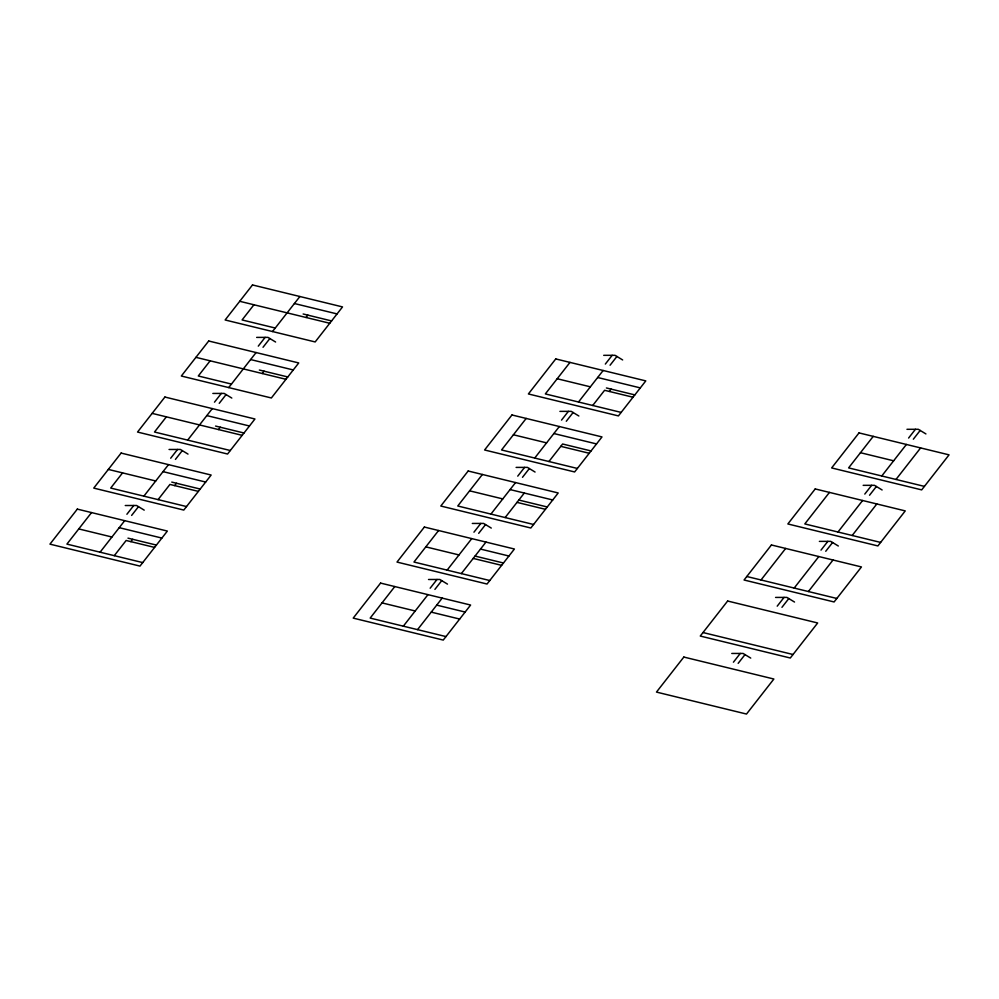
<?xml version="1.0" encoding="UTF-8"?>
<svg xmlns="http://www.w3.org/2000/svg" width="999" height="999" viewBox="0 0 999 999"><rect width="100%" height="100%" fill="white"/><g stroke="black" fill="none" stroke-linecap="round" stroke-linejoin="round"><path stroke-width="1.5" d="M91.533 512.587L66.908 544.105L142.72 562.599M122.552 472.889L110.702 488.061L186.513 506.555M166.358 416.845L154.495 432.018L230.307 450.512M210.152 360.801L198.289 375.986L231.456 384.078M253.946 304.77L242.083 319.942L275.249 328.034M126.898 514.26L133.741 505.494M170.692 458.216L177.535 449.463M214.485 402.172L221.328 393.419M258.279 346.141L265.122 337.375M100.075 552.197L124.7 520.666M143.868 496.153L168.506 464.635M187.662 440.109L212.3 408.591M228.721 387.575L256.094 352.547M272.515 331.543L299.887 296.516M131.643 515.409L138.486 506.655M175.437 459.378L182.28 450.611M219.231 403.334L226.074 394.58M263.024 347.29L269.867 338.536M114.286 555.656L126.149 540.484L154.583 547.415M158.079 499.625L169.942 484.44L198.376 491.383M130.881 541.645L132.717 539.31M174.675 485.601L176.511 483.266M218.481 429.558L220.304 427.222M262.275 373.526L264.098 371.191M306.069 317.482L307.892 315.147M394.792 586.55L370.167 618.081L445.979 636.575M438.586 530.519L413.961 562.037L489.772 580.531M482.392 474.475L457.754 505.993L533.566 524.487M526.186 418.431L501.548 449.962L577.36 468.456M569.979 362.4L545.342 393.918L621.153 412.412M430.157 588.224L437 579.47M473.951 532.192L480.794 523.439M517.744 476.148L524.587 467.395M561.538 420.104L568.381 411.351M605.332 364.073L612.175 355.319M403.334 626.173L427.972 594.642M447.127 570.129L471.765 538.611M490.921 514.085L515.559 482.567M534.715 458.054L559.353 426.523M578.508 402.01L603.146 370.492M434.902 589.385L441.745 580.631M478.696 533.341L485.539 524.587M522.489 477.31L529.333 468.556M566.283 421.266L573.126 412.512M610.077 365.222L616.92 356.468M417.545 629.632L442.182 598.114M461.338 573.601L485.976 542.07M505.132 517.557L524.3 493.044M548.926 461.513L562.612 444.006L591.046 450.936M592.719 405.482L604.582 390.297L633.016 397.227M609.328 391.458L611.151 389.123M761.013 579.969L785.651 548.451M829.445 492.407L804.807 523.926L880.619 542.42M873.238 436.363L848.601 467.894L924.412 486.388M733.416 662.2L740.259 653.446M777.21 606.168L784.053 597.402M821.003 550.124L827.846 541.371M864.797 494.08L871.64 485.327M908.603 438.049L915.434 429.283M794.18 588.061L818.818 556.543M837.974 532.017L862.612 500.499M881.767 475.986L906.405 444.455M738.161 663.361L745.004 654.607M781.955 607.317L788.798 598.563M825.748 551.273L832.592 542.519M869.542 495.242L876.385 486.488M913.336 439.198L920.179 430.444M808.391 591.533L833.029 560.002M852.184 535.489L876.822 503.971M895.991 479.445L920.616 447.927M256.656 337.4L267.957 337.375L275.599 342.02M603.708 355.332L615.009 355.307L622.652 359.952M212.849 393.444L224.151 393.419L231.805 398.064M559.915 411.376L571.216 411.351L578.858 415.996M906.967 429.308L918.268 429.283L925.923 433.928M169.056 449.475L180.357 449.45L188.012 454.095M516.108 467.407L527.422 467.382L535.064 472.04M863.173 485.339L874.475 485.327L882.117 489.972M125.262 505.519L136.563 505.494L144.218 510.139M472.315 523.451L483.616 523.426L491.271 528.071M819.38 541.383L830.681 541.358L838.323 546.003M428.521 579.495L439.822 579.47L447.477 584.115M775.574 597.427L786.875 597.402L794.53 602.047M731.78 653.458L743.081 653.446L750.736 658.091M294.405 303.521L337.063 313.923M597.664 377.497L640.322 387.899M303.147 313.986L331.581 320.929M606.405 387.962L634.84 394.905M239.723 301.298L329.757 323.264M557.205 378.746L590.372 386.825M860.464 452.709L893.63 460.801M250.612 359.553L293.256 369.955M553.871 433.529L596.515 443.931M259.353 370.03L287.787 376.96M195.929 357.342L285.964 379.295M513.411 434.777L546.578 442.869M560.789 446.341L589.223 453.271M206.818 415.596L249.463 425.999M510.077 489.572L552.722 499.975M215.559 426.073L243.993 433.004M518.818 500.037L547.252 506.98M152.135 413.374L242.17 435.339M469.617 490.821L502.784 498.913M516.995 502.372L545.429 509.315M746.79 576.498L836.825 598.463M163.024 471.64L205.669 482.042M480.507 549.075L508.928 556.018M171.766 482.105L200.2 489.048M475.024 556.081L503.459 563.011M108.342 469.418L155.732 480.981M425.824 546.865L458.991 554.944M473.201 558.416L501.635 565.347M702.996 632.542L793.031 654.507M119.231 527.672L161.875 538.074M436.7 605.119L465.134 612.05M127.972 538.149L156.406 545.079M431.231 612.125L459.665 619.055M78.759 528.921L111.938 537.012M382.018 602.897L415.197 610.988M77.323 509.115L49.95 544.143L139.985 566.096L167.357 531.068L77.323 509.115M121.116 453.071L93.744 488.099L183.779 510.064L211.151 475.037L121.116 453.071M164.91 397.04L137.537 432.055L227.572 454.021L254.945 418.993L164.91 397.04M208.704 340.996L181.331 376.024L271.366 397.977L298.738 362.949L208.704 340.996M252.497 284.952L225.125 319.98L315.16 341.945L342.532 306.918L252.497 284.952M380.582 583.091L353.209 618.106L443.244 640.072L470.616 605.044L380.582 583.091M424.375 527.047L397.003 562.075L487.037 584.028L514.41 549.013L424.375 527.047M468.169 471.004L440.796 506.031L530.831 527.996L558.204 492.969L468.169 471.004M511.963 414.972L484.59 449.987L574.625 471.953L601.997 436.925L511.963 414.972M555.756 358.928L528.384 393.956L618.418 415.909L645.791 380.894L555.756 358.928M683.84 657.055L656.468 692.082L746.503 714.048L773.875 679.02L683.84 657.055M727.634 601.023L700.262 636.051L790.296 658.004L817.669 622.976L727.634 601.023M771.428 544.979L744.055 580.007L834.09 601.96L861.463 566.945L771.428 544.979M815.221 488.936L787.849 523.963L877.884 545.929L905.256 510.901L815.221 488.936M859.015 432.904L831.643 467.932L921.677 489.885L949.05 454.857L859.015 432.904"/></g></svg>
